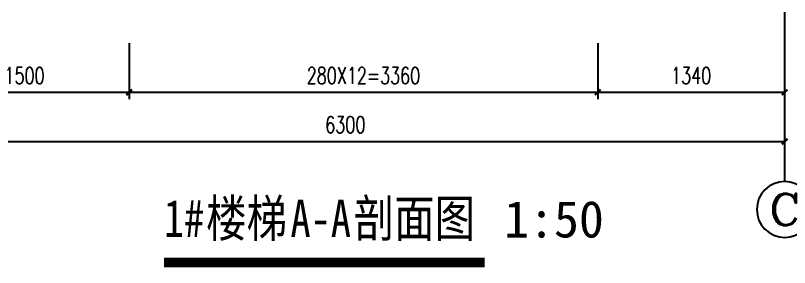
# Model space of a CAD drawing. Extents: x 5904849 to 6011887, y -826029 to -177002.
# Drawn here: x 5937340 to 5942890, y -752943 to -751138 of the extents above; entities that cross this region are included whole.
import ezdxf
from ezdxf.enums import TextEntityAlignment as Align

# ---------------------------------------------------------------- set-up
doc = ezdxf.new("R2010")
doc.units = 0
doc.header["$LTSCALE"] = 1000
doc.header["$MEASUREMENT"] = 0
doc.layers.get('0').update_dxf_attribs({"linetype": 'CONTINUOUS'})
doc.layers.get('Defpoints').update_dxf_attribs({"linetype": 'CONTINUOUS'})
for name, color, linetype in [('AXIS', 3, 'CONTINUOUS'), ('AXIS_TEXT', 7, 'CONTINUOUS'), ('DIM_SYMB', 3, 'CONTINUOUS'), ('PUB_DIM', 3, 'CONTINUOUS'), ('PUB_TEXT', 7, 'CONTINUOUS')]:
    doc.layers.add(name, color=color, linetype=linetype)
doc.styles.add('-宋体', font='', dxfattribs={"width": 0.8})
doc.styles.add('_TCH_AXIS', font='COMPLEX', dxfattribs={"bigfont": 'GBCBIG'})
doc.styles.add('_TCH_DIM_T3', font='SIMPLEX', dxfattribs={"width": 0.705882, "bigfont": 'GBCBIG'})
doc.styles.add('COMPLEX', font='COMPLEX')
doc.styles.add('黑体', font='simhei.ttf')
doc.styles.get('-宋体').set_extended_font_data('SimSun')
doc.dimstyles.new('_TCH_ARCH&&50', dxfattribs={"dimtxt": 119, "dimasz": 40, "dimexe": 50, "dimexo": 100, "dimgap": 60.5, "dimtad": 1, "dimdec": 0, "dimzin": 0, "dimdsep": 46, "dimtxsty": '_TCH_DIM_T3', "dimblk": 'ARCHTICK', "dimcen": 0.09, "dimclrt": 7, "dimazin": 2, "dimtfac": 1, "dimtdec": 0, "dimtix": 1, "dimtmove": 2, "dimatfit": 3, "dimfxl": 0, "dimtolj": 1, "dimtzin": 0, "dimarcsym": 0})

# ---------------------------------------------------------------- blocks, each defined once
blk = doc.blocks.new('_ArchTick')
at = {"color": 0, "linetype": 'ByBlock', "const_width": 0.4}
blk.add_lwpolyline([(-0.5, -0.5), (0.5, 0.5)], dxfattribs=at)
blk = doc.blocks.new('*D432')
at = {"layer": 'Defpoints', "color": 0}
for p in [(5936654.9, -751235.8), (5938154.9, -751235.8), (5938154.9, -751688.1)]:
    blk.add_point(p, dxfattribs=at)
at = {"layer": 'PUB_DIM', "color": 0, "lineweight": -2}
for p, q in [((5936654.9, -751335.8), (5936654.9, -751738.1)), ((5938154.9, -751335.8), (5938154.9, -751738.1)), ((5936654.9, -751688.1), (5938154.9, -751688.1))]:
    blk.add_line(p, q, dxfattribs=at)
at = {"layer": 'PUB_DIM', "color": 0, "lineweight": -2, "xscale": 40, "yscale": 40, "zscale": 40, "rotation": 180}
blk.add_blockref('_ArchTick', (5936654.9, -751688.1), dxfattribs=at)
at = {"layer": 'PUB_DIM', "color": 0, "lineweight": -2, "xscale": 40, "yscale": 40, "zscale": 40}
blk.add_blockref('_ArchTick', (5938154.9, -751688.1), dxfattribs=at)
at = {"layer": 'PUB_DIM', "color": 7, "insert": (5937404.9, -751568.1), "char_height": 119, "attachment_point": 5, "style": '_TCH_DIM_T3'}
blk.add_mtext('\\A1;1500', dxfattribs=at)
blk = doc.blocks.new('*D433')
at = {"layer": 'Defpoints', "color": 0}
for p in [(5938154.9, -751235.8), (5941514.9, -751235.8), (5941514.9, -751688.1)]:
    blk.add_point(p, dxfattribs=at)
at = {"layer": 'PUB_DIM', "color": 0, "lineweight": -2}
for p, q in [((5938154.9, -751335.8), (5938154.9, -751738.1)), ((5941514.9, -751335.8), (5941514.9, -751738.1)), ((5938154.9, -751688.1), (5941514.9, -751688.1))]:
    blk.add_line(p, q, dxfattribs=at)
at = {"layer": 'PUB_DIM', "color": 0, "lineweight": -2, "xscale": 40, "yscale": 40, "zscale": 40, "rotation": 180}
blk.add_blockref('_ArchTick', (5938154.9, -751688.1), dxfattribs=at)
at = {"layer": 'PUB_DIM', "color": 0, "lineweight": -2, "xscale": 40, "yscale": 40, "zscale": 40}
blk.add_blockref('_ArchTick', (5941514.9, -751688.1), dxfattribs=at)
at = {"layer": 'PUB_DIM', "color": 7, "insert": (5939834.9, -751568.1), "char_height": 119, "attachment_point": 5, "style": '_TCH_DIM_T3'}
blk.add_mtext('\\A1;280X12=3360', dxfattribs=at)
blk = doc.blocks.new('*D434')
at = {"layer": 'Defpoints', "color": 0}
for p in [(5941514.9, -751235.8), (5942854.9, -751235.8), (5942854.9, -751688.1)]:
    blk.add_point(p, dxfattribs=at)
at = {"layer": 'PUB_DIM', "color": 0, "lineweight": -2}
for p, q in [((5941514.9, -751335.8), (5941514.9, -751738.1)), ((5942854.9, -751335.8), (5942854.9, -751738.1)), ((5941514.9, -751688.1), (5942854.9, -751688.1))]:
    blk.add_line(p, q, dxfattribs=at)
at = {"layer": 'PUB_DIM', "color": 0, "lineweight": -2, "xscale": 40, "yscale": 40, "zscale": 40, "rotation": 180}
blk.add_blockref('_ArchTick', (5941514.9, -751688.1), dxfattribs=at)
at = {"layer": 'PUB_DIM', "color": 0, "lineweight": -2, "xscale": 40, "yscale": 40, "zscale": 40}
blk.add_blockref('_ArchTick', (5942854.9, -751688.1), dxfattribs=at)
at = {"layer": 'PUB_DIM', "color": 7, "insert": (5942184.9, -751568.1), "char_height": 119, "attachment_point": 5, "style": '_TCH_DIM_T3'}
blk.add_mtext('\\A1;1340', dxfattribs=at)
blk = doc.blocks.new('*D435')
at = {"layer": 'Defpoints', "color": 0}
for p in [(5936554.9, -751015.4), (5942854.9, -751015.4), (5942854.9, -752040.8)]:
    blk.add_point(p, dxfattribs=at)
at = {"layer": 'PUB_DIM', "color": 0, "lineweight": -2}
for p, q in [((5936554.9, -751115.4), (5936554.9, -752090.8)), ((5942854.9, -751115.4), (5942854.9, -752090.8)), ((5936554.9, -752040.8), (5942854.9, -752040.8))]:
    blk.add_line(p, q, dxfattribs=at)
at = {"layer": 'PUB_DIM', "color": 0, "lineweight": -2, "xscale": 40, "yscale": 40, "zscale": 40, "rotation": 180}
blk.add_blockref('_ArchTick', (5936554.9, -752040.8), dxfattribs=at)
at = {"layer": 'PUB_DIM', "color": 0, "lineweight": -2, "xscale": 40, "yscale": 40, "zscale": 40}
blk.add_blockref('_ArchTick', (5942854.9, -752040.8), dxfattribs=at)
at = {"layer": 'PUB_DIM', "color": 7, "insert": (5939704.9, -751920.8), "char_height": 119, "attachment_point": 5, "style": '_TCH_DIM_T3'}
blk.add_mtext('\\A1;6300', dxfattribs=at)
blk = doc.blocks.new('_AXISO')
blk.add_circle((0, 0), 0.5)
at = {"layer": 'AXIS_TEXT', "style": 'COMPLEX', "width": 1.041667}
blk.add_attdef('A', text='', height=0.56, dxfattribs=at).set_placement((-0.25, -0.28), (0.25, -0.28), align=Align.FIT)

msp = doc.modelspace()

# ---------------------------------------------------------------- linework, layer by layer
at = {"layer": 'AXIS'}
msp.add_line((5942854.9, -751366.9), (5942854.9, -752327.4), dxfattribs=at)
at = {"layer": 'DIM_SYMB', "const_width": 70}
msp.add_lwpolyline([(5938404.2, -752907.8), (5940703.6, -752907.8)], dxfattribs=at)

# ---------------------------------------------------------------- block references
at = {"layer": 'AXIS'}
ref = msp.add_blockref('_AXISO', (5942855.4, -752527.4), dxfattribs=dict(at, xscale=-400, yscale=400, zscale=400, rotation=180))
ref.add_attrib('A', 'C', dxfattribs={"layer": 'AXIS_TEXT', "height": 226.3, "style": '_TCH_AXIS', "width": 1.4}).set_placement((5942742.2, -752640.5), (5942968.5, -752640.5), align=Align.FIT)

# ---------------------------------------------------------------- texts
at = {"layer": 'PUB_TEXT', "style": '-宋体', "width": 0.8}
for s, p in [('1#', (5938404.2, -752723.5)), ('楼梯', (5938706.7, -752723.5)), ('A-A', (5939311.6, -752723.5)), ('剖面图', (5939765.2, -752723.5))]:
    msp.add_text(s, height=265.82, dxfattribs=at).set_placement(p)
at = {"layer": 'PUB_TEXT', "style": '黑体'}
msp.add_text('1:50', height=262.87, dxfattribs=at).set_placement((5940843.6, -752728))

# ---------------------------------------------------------------- dimensions: what is measured, and where the dimension line sits
at = {"layer": 'PUB_DIM'}
for p1, p2, distance, picture, middle in [((5936554.9, -751015.4), (5942854.9, -751015.4), -1025.5, '*D435', (5939704.9, -751920.8)), ((5936654.9, -751235.8), (5938154.9, -751235.8), -452.3, '*D432', (5937404.9, -751568.1)), ((5941514.9, -751235.8), (5942854.9, -751235.8), -452.3, '*D434', (5942184.9, -751568.1))]:
    dim = msp.add_aligned_dim(p1=p1, p2=p2, distance=distance, dimstyle='_TCH_ARCH&&50', dxfattribs=at)
    dim.commit()
    dim.dimension.update_dxf_attribs({"geometry": picture, "text_midpoint": middle})
dim = msp.add_aligned_dim(p1=(5938154.9, -751235.8), p2=(5941514.9, -751235.8), distance=-452.3, text='280X12=3360', dimstyle='_TCH_ARCH&&50', dxfattribs=at)
dim.commit()
dim.dimension.update_dxf_attribs({"geometry": '*D433', "text_midpoint": (5939834.9, -751568.1)})

doc.saveas('drawing.dxf')
